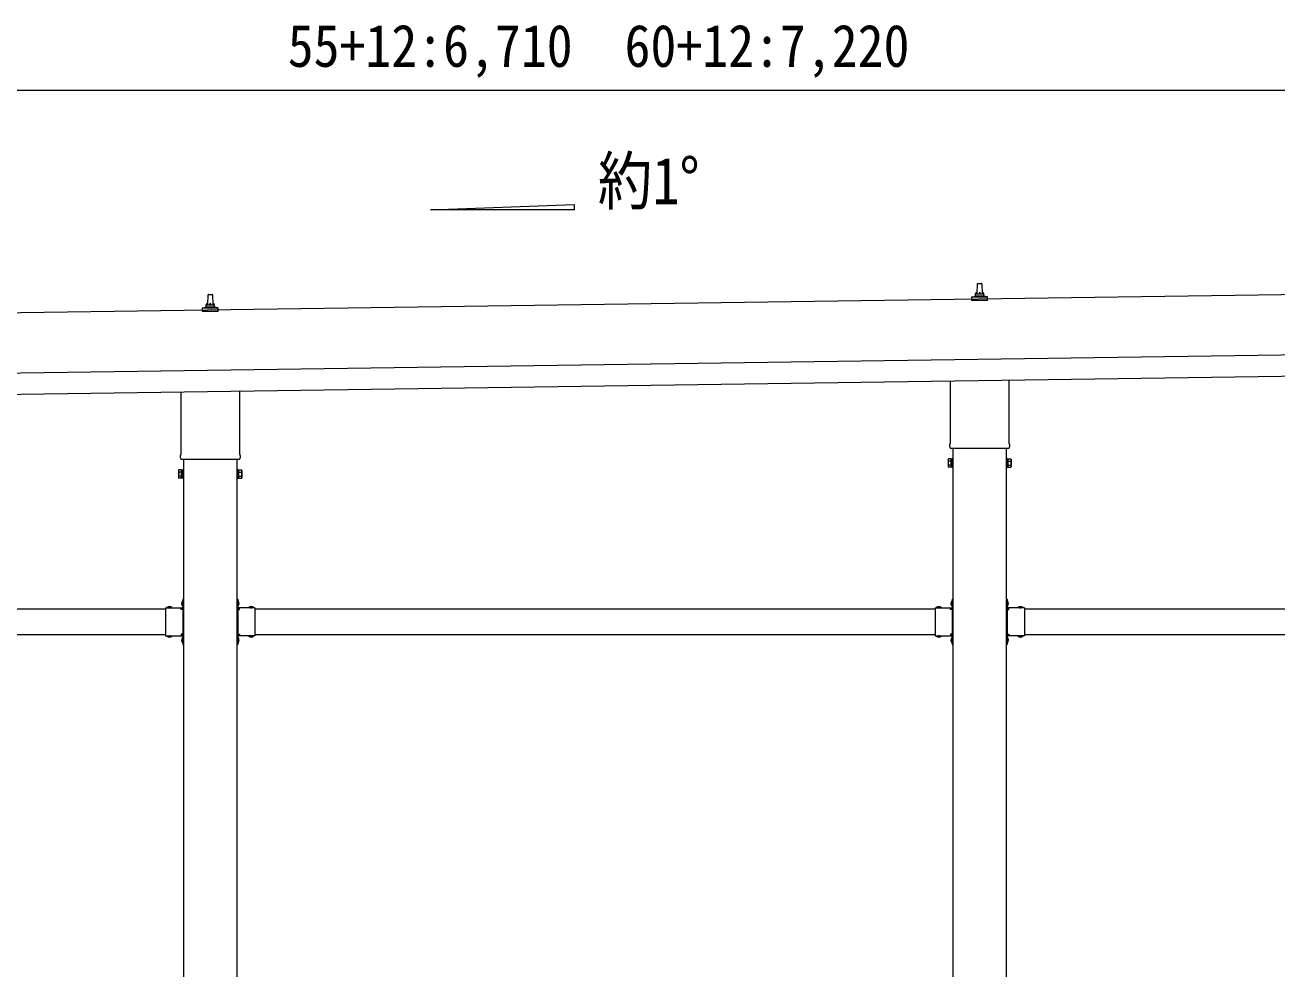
# Model space of a CAD drawing. Units: millimetres, scale not verified. Extents: x -88263 to 14131, y -29850 to 9646.
# Drawn here: x 3180 to 6109, y 1505 to 3715 of the extents above; entities that cross this region are included whole.
import ezdxf
from ezdxf.enums import TextEntityAlignment as Align

# ---------------------------------------------------------------- set-up
doc = ezdxf.new("R2010")
doc.units = ezdxf.units.MM
doc.header["$LTSCALE"] = 50
doc.linetypes.add('USER8', pattern=[4, 3, -1])
for name, color, linetype, lineweight in [('0-2_建具', 4, 'Continuous', 9), ('0-4_設備', 7, 'Continuous', 9), ('0-6_手摺', 5, 'Continuous', 5)]:
    doc.layers.add(name, color=color, linetype=linetype, lineweight=lineweight)
doc.styles.add('ＭＳ ゴシック', font='')
doc.styles.get('ＭＳ ゴシック').set_extended_font_data('MS Gothic')

msp = doc.modelspace()

# ---------------------------------------------------------------- linework, layer by layer
at = {"layer": '0-2_建具'}
for p, q in [((5407.14, 3085.47), (5407.87, 3108.99)), ((5408.87, 3109.97), (5417.42, 3109.97)), ((5418.42, 3108.99), (5419.14, 3085.47)), ((6555.38, 3088.94), (1190.69, 3012.3)), ((3607.14, 3059.75), (3607.87, 3083.28)), ((3608.87, 3084.25), (3617.42, 3084.25)), ((3618.42, 3083.28), (3619.14, 3059.75)), ((5394.89, 3069.97), (5394.89, 3077.68)), ((5395.28, 3078.47), (5431.01, 3078.47)), ((5395.66, 3078.65), (5402.38, 3080.28)), ((5402.76, 3080.47), (5423.53, 3080.47)), ((5403.14, 3081.25), (5403.14, 3085.47)), ((5404.14, 3085.47), (5422.14, 3085.47)), ((5423.14, 3081.25), (5423.14, 3085.47)), ((5430.63, 3078.65), (5423.91, 3080.28)), ((5431.39, 3069.97), (5431.39, 3077.68)), ((3594.89, 3044.25), (3594.89, 3051.97)), ((3595.28, 3052.75), (3631.01, 3052.75)), ((3595.66, 3052.94), (3602.38, 3054.57)), ((3602.76, 3054.75), (3623.53, 3054.75)), ((3603.14, 3055.54), (3603.14, 3059.75)), ((3604.14, 3059.75), (3622.14, 3059.75)), ((3623.14, 3055.54), (3623.14, 3059.75)), ((3630.63, 3052.94), (3623.91, 3054.57)), ((3631.39, 3044.25), (3631.39, 3051.97)), ((5431.39, 3069.97), (5394.89, 3069.97)), ((3631.39, 3044.25), (3594.89, 3044.25)), ((1192.69, 2872.31), (6557.38, 2948.95)), ((1193.4, 2822.32), (6558.09, 2898.96)), ((5344.84, 2735.98), (5344.84, 2881.63)), ((5481.44, 2883.58), (5481.44, 2735.98)), ((3544.84, 2710.26), (3544.84, 2855.91)), ((3681.44, 2857.86), (3681.44, 2710.26)), ((5343.14, 2727.21), (5343.14, 2732.71)), ((5483.14, 2732.71), (5483.14, 2727.21)), ((3543.14, 2701.49), (3543.14, 2706.99)), ((3681.08, 2697.99), (3545.21, 2697.99)), ((3550.64, 2697.99), (3550.64, -180.22)), ((3675.64, -180.22), (3675.64, 2697.99)), ((3683.14, 2706.99), (3683.14, 2701.49)), ((5339.14, 2697.71), (5339.9, 2699.02)), ((5339.14, 2697.71), (5339.14, 2680.71)), ((5346.14, 2699.02), (5339.9, 2699.02)), ((5481.08, 2723.71), (5345.21, 2723.71)), ((5346.14, 2679.39), (5346.14, 2699.02)), ((5346.14, 2698.41), (5348.64, 2698.41)), ((5346.14, 2680.01), (5346.14, 2698.41)), ((5348.64, 2699.71), (5350.64, 2699.71)), ((5348.64, 2678.71), (5348.64, 2699.71)), ((5350.64, 2723.71), (5350.64, -180.22)), ((5350.64, 2699.71), (5350.64, 2678.71)), ((5475.64, -180.22), (5475.64, 2723.71)), ((5475.64, 2699.71), (5475.64, 2678.71)), ((5477.64, 2699.71), (5475.64, 2699.71)), ((5477.64, 2678.71), (5477.64, 2699.71)), ((5480.14, 2698.41), (5477.64, 2698.41)), ((5480.14, 2699.02), (5486.39, 2699.02)), ((5480.14, 2679.39), (5480.14, 2699.02)), ((5480.14, 2680.01), (5480.14, 2698.41)), ((5487.14, 2697.71), (5486.39, 2699.02)), ((5487.14, 2697.71), (5487.14, 2680.71)), ((3539.14, 2671.99), (3539.9, 2673.31)), ((3539.14, 2671.99), (3539.14, 2654.99)), ((3546.14, 2673.31), (3539.9, 2673.31)), ((3546.14, 2668.4), (3539.9, 2668.4)), ((3546.14, 2653.68), (3546.14, 2673.31)), ((3546.14, 2672.69), (3548.64, 2672.69)), ((3546.14, 2654.29), (3546.14, 2672.69)), ((3548.64, 2673.99), (3550.64, 2673.99)), ((3548.64, 2652.99), (3548.64, 2673.99)), ((3550.64, 2673.99), (3550.64, 2652.99)), ((3675.64, 2673.99), (3675.64, 2652.99)), ((3677.64, 2673.99), (3675.64, 2673.99)), ((3677.64, 2652.99), (3677.64, 2673.99)), ((3680.14, 2672.69), (3677.64, 2672.69)), ((3680.14, 2673.31), (3686.39, 2673.31)), ((3680.14, 2653.68), (3680.14, 2673.31)), ((3680.14, 2654.29), (3680.14, 2672.69)), ((3680.14, 2668.4), (3686.39, 2668.4)), ((3687.14, 2671.99), (3686.39, 2673.31)), ((3687.14, 2671.99), (3687.14, 2654.99)), ((5339.14, 2680.71), (5339.9, 2679.39)), ((5346.14, 2694.11), (5339.9, 2694.11)), ((5346.14, 2684.3), (5339.9, 2684.3)), ((5346.14, 2679.39), (5339.9, 2679.39)), ((5348.64, 2680.01), (5346.14, 2680.01)), ((5350.64, 2678.71), (5348.64, 2678.71)), ((5475.64, 2678.71), (5477.64, 2678.71)), ((5477.64, 2680.01), (5480.14, 2680.01)), ((5480.14, 2694.11), (5486.39, 2694.11)), ((5480.14, 2684.3), (5486.39, 2684.3)), ((5480.14, 2679.39), (5486.39, 2679.39)), ((5487.14, 2680.71), (5486.39, 2679.39)), ((3539.14, 2654.99), (3539.9, 2653.68)), ((3546.14, 2658.58), (3539.9, 2658.58)), ((3546.14, 2653.68), (3539.9, 2653.68)), ((3548.64, 2654.29), (3546.14, 2654.29)), ((3550.64, 2652.99), (3548.64, 2652.99)), ((3675.64, 2652.99), (3677.64, 2652.99)), ((3677.64, 2654.29), (3680.14, 2654.29)), ((3680.14, 2658.58), (3686.39, 2658.58)), ((3680.14, 2653.68), (3686.39, 2653.68)), ((3687.14, 2654.99), (3686.39, 2653.68)), ((1917.64, 2347.78), (3508.64, 2347.78)), ((3508.64, 2350.78), (3548.64, 2350.78)), ((3508.64, 2350.78), (3508.64, 2284.78)), ((3511.74, 2351.29), (3523.54, 2351.29)), ((3511.74, 2351.29), (3511.74, 2350.78)), ((3511.74, 2350.78), (3523.54, 2350.78)), ((3523.54, 2351.29), (3523.54, 2350.78)), ((3544.64, 2348.78), (3548.64, 2348.78)), ((3544.64, 2346.78), (3544.64, 2348.78)), ((3544.64, 2347.78), (3550.14, 2347.78)), ((3548.64, 2346.78), (3544.64, 2346.78)), ((3548.14, 2366.68), (3548.14, 2354.88)), ((3548.14, 2366.68), (3548.64, 2366.68)), ((3548.14, 2354.88), (3548.64, 2354.88)), ((3548.64, 2370.78), (3548.64, 2350.78)), ((3548.64, 2370.78), (3550.64, 2370.78)), ((3548.64, 2366.68), (3548.64, 2354.88)), ((3550.64, 2363.78), (3548.64, 2363.78)), ((3550.64, 2357.78), (3548.64, 2357.78)), ((3548.64, 2346.78), (3548.64, 2288.78)), ((3550.14, 2347.78), (3550.14, 2287.78)), ((3550.64, 2370.78), (3550.64, 2350.78)), ((3675.64, 2370.78), (3675.64, 2350.78)), ((3677.64, 2370.78), (3675.64, 2370.78)), ((3675.64, 2363.78), (3677.64, 2363.78)), ((3675.64, 2357.78), (3677.64, 2357.78)), ((3676.14, 2347.78), (3676.14, 2287.78)), ((3681.64, 2347.78), (3676.14, 2347.78)), ((3677.64, 2370.78), (3677.64, 2350.78)), ((3677.64, 2366.68), (3677.64, 2354.88)), ((3678.15, 2366.68), (3677.64, 2366.68)), ((3678.15, 2354.88), (3677.64, 2354.88)), ((3717.64, 2350.78), (3677.64, 2350.78)), ((3681.64, 2348.78), (3677.64, 2348.78)), ((3677.64, 2346.78), (3681.64, 2346.78)), ((3677.64, 2346.78), (3677.64, 2288.78)), ((3678.15, 2366.68), (3678.15, 2354.88)), ((3681.64, 2346.78), (3681.64, 2348.78)), ((3702.74, 2351.29), (3702.74, 2350.78)), ((3714.54, 2351.29), (3702.74, 2351.29)), ((3714.54, 2350.78), (3702.74, 2350.78)), ((3714.54, 2351.29), (3714.54, 2350.78)), ((3717.64, 2350.78), (3717.64, 2284.78)), ((3717.64, 2347.78), (5308.64, 2347.78)), ((5308.64, 2350.78), (5348.64, 2350.78)), ((5308.64, 2350.78), (5308.64, 2284.78)), ((5311.74, 2351.29), (5323.54, 2351.29)), ((5311.74, 2351.29), (5311.74, 2350.78)), ((5311.74, 2350.78), (5323.54, 2350.78)), ((5323.54, 2351.29), (5323.54, 2350.78)), ((5344.64, 2348.78), (5348.64, 2348.78)), ((5344.64, 2346.78), (5344.64, 2348.78)), ((5344.64, 2347.78), (5350.14, 2347.78)), ((5348.64, 2346.78), (5344.64, 2346.78)), ((5348.14, 2366.68), (5348.14, 2354.88)), ((5348.14, 2366.68), (5348.64, 2366.68)), ((5348.14, 2354.88), (5348.64, 2354.88)), ((5348.64, 2370.78), (5348.64, 2350.78)), ((5348.64, 2370.78), (5350.64, 2370.78)), ((5348.64, 2366.68), (5348.64, 2354.88)), ((5350.64, 2363.78), (5348.64, 2363.78)), ((5350.64, 2357.78), (5348.64, 2357.78)), ((5348.64, 2346.78), (5348.64, 2288.78)), ((5350.14, 2347.78), (5350.14, 2287.78)), ((5350.64, 2370.78), (5350.64, 2350.78)), ((5475.64, 2370.78), (5475.64, 2350.78)), ((5477.64, 2370.78), (5475.64, 2370.78)), ((5475.64, 2363.78), (5477.64, 2363.78)), ((5475.64, 2357.78), (5477.64, 2357.78)), ((5476.14, 2347.78), (5476.14, 2287.78)), ((5481.64, 2347.78), (5476.14, 2347.78)), ((5477.64, 2370.78), (5477.64, 2350.78)), ((5477.64, 2366.68), (5477.64, 2354.88)), ((5478.15, 2366.68), (5477.64, 2366.68)), ((5478.15, 2354.88), (5477.64, 2354.88)), ((5517.64, 2350.78), (5477.64, 2350.78)), ((5481.64, 2348.78), (5477.64, 2348.78)), ((5477.64, 2346.78), (5481.64, 2346.78)), ((5477.64, 2346.78), (5477.64, 2288.78)), ((5478.15, 2366.68), (5478.15, 2354.88)), ((5481.64, 2346.78), (5481.64, 2348.78)), ((5502.74, 2351.29), (5502.74, 2350.78)), ((5514.54, 2351.29), (5502.74, 2351.29)), ((5514.54, 2350.78), (5502.74, 2350.78)), ((5514.54, 2351.29), (5514.54, 2350.78)), ((5517.64, 2350.78), (5517.64, 2284.78)), ((5517.64, 2347.78), (7108.64, 2347.78)), ((1917.64, 2287.78), (3508.64, 2287.78)), ((3508.64, 2284.78), (3548.64, 2284.78)), ((3511.74, 2284.78), (3523.54, 2284.78)), ((3511.74, 2284.27), (3511.74, 2284.78)), ((3523.54, 2284.27), (3523.54, 2284.78)), ((3544.64, 2288.78), (3544.64, 2286.78)), ((3548.64, 2288.78), (3544.64, 2288.78)), ((3544.64, 2287.78), (3550.14, 2287.78)), ((3548.64, 2286.78), (3544.64, 2286.78)), ((3548.64, 2284.78), (3548.64, 2264.78)), ((3550.64, 2284.78), (3550.64, 2264.78)), ((3675.64, 2284.78), (3675.64, 2264.78)), ((3681.64, 2287.78), (3676.14, 2287.78)), ((3677.64, 2288.78), (3681.64, 2288.78)), ((3677.64, 2286.78), (3681.64, 2286.78)), ((3717.64, 2284.78), (3677.64, 2284.78)), ((3677.64, 2284.78), (3677.64, 2264.78)), ((3681.64, 2288.78), (3681.64, 2286.78)), ((3714.54, 2284.78), (3702.74, 2284.78)), ((3702.74, 2284.27), (3702.74, 2284.78)), ((3714.54, 2284.27), (3714.54, 2284.78)), ((3717.64, 2287.78), (5308.64, 2287.78)), ((5308.64, 2284.78), (5348.64, 2284.78)), ((5311.74, 2284.78), (5323.54, 2284.78)), ((5311.74, 2284.27), (5311.74, 2284.78)), ((5323.54, 2284.27), (5323.54, 2284.78)), ((5344.64, 2288.78), (5344.64, 2286.78)), ((5348.64, 2288.78), (5344.64, 2288.78)), ((5344.64, 2287.78), (5350.14, 2287.78)), ((5348.64, 2286.78), (5344.64, 2286.78)), ((5348.64, 2284.78), (5348.64, 2264.78)), ((5350.64, 2284.78), (5350.64, 2264.78)), ((5475.64, 2284.78), (5475.64, 2264.78)), ((5481.64, 2287.78), (5476.14, 2287.78)), ((5477.64, 2288.78), (5481.64, 2288.78)), ((5477.64, 2286.78), (5481.64, 2286.78)), ((5517.64, 2284.78), (5477.64, 2284.78)), ((5477.64, 2284.78), (5477.64, 2264.78)), ((5481.64, 2288.78), (5481.64, 2286.78)), ((5514.54, 2284.78), (5502.74, 2284.78)), ((5502.74, 2284.27), (5502.74, 2284.78)), ((5514.54, 2284.27), (5514.54, 2284.78)), ((5517.64, 2287.78), (7108.64, 2287.78)), ((3511.74, 2284.27), (3523.54, 2284.27)), ((3548.14, 2280.68), (3548.14, 2268.88)), ((3548.14, 2280.68), (3548.64, 2280.68)), ((3548.14, 2268.88), (3548.64, 2268.88)), ((3548.64, 2280.68), (3548.64, 2268.88)), ((3550.64, 2277.78), (3548.64, 2277.78)), ((3550.64, 2271.78), (3548.64, 2271.78)), ((3548.64, 2264.78), (3550.64, 2264.78)), ((3675.64, 2277.78), (3677.64, 2277.78)), ((3675.64, 2271.78), (3677.64, 2271.78)), ((3677.64, 2264.78), (3675.64, 2264.78)), ((3677.64, 2280.68), (3677.64, 2268.88)), ((3678.15, 2280.68), (3677.64, 2280.68)), ((3678.15, 2268.88), (3677.64, 2268.88)), ((3678.15, 2280.68), (3678.15, 2268.88)), ((3714.54, 2284.27), (3702.74, 2284.27)), ((5311.74, 2284.27), (5323.54, 2284.27)), ((5348.14, 2280.68), (5348.14, 2268.88)), ((5348.14, 2280.68), (5348.64, 2280.68)), ((5348.14, 2268.88), (5348.64, 2268.88)), ((5348.64, 2280.68), (5348.64, 2268.88)), ((5350.64, 2277.78), (5348.64, 2277.78)), ((5350.64, 2271.78), (5348.64, 2271.78)), ((5348.64, 2264.78), (5350.64, 2264.78)), ((5475.64, 2277.78), (5477.64, 2277.78)), ((5475.64, 2271.78), (5477.64, 2271.78)), ((5477.64, 2264.78), (5475.64, 2264.78)), ((5477.64, 2280.68), (5477.64, 2268.88)), ((5478.15, 2280.68), (5477.64, 2280.68)), ((5478.15, 2268.88), (5477.64, 2268.88)), ((5478.15, 2280.68), (5478.15, 2268.88)), ((5514.54, 2284.27), (5502.74, 2284.27))]:
    msp.add_line(p, q, dxfattribs=at)
at = {"layer": '0-2_建具', "linetype": 'USER8'}
for p, q in [((3515.14, 2353.39), (3516.5, 2350.61)), ((3516.5, 2350.61), (3517.64, 2350)), ((3518.79, 2350.61), (3517.64, 2350)), ((3520.14, 2353.39), (3518.79, 2350.61)), ((3546.03, 2363.28), (3548.81, 2361.92)), ((3546.03, 2358.28), (3548.81, 2359.63)), ((3548.81, 2361.92), (3549.42, 2360.78)), ((3548.81, 2359.63), (3549.42, 2360.78)), ((3677.48, 2361.92), (3676.87, 2360.78)), ((3677.48, 2359.63), (3676.87, 2360.78)), ((3680.26, 2363.28), (3677.48, 2361.92)), ((3680.26, 2358.28), (3677.48, 2359.63)), ((3706.14, 2353.39), (3707.5, 2350.61)), ((3707.5, 2350.61), (3708.64, 2350)), ((3709.79, 2350.61), (3708.64, 2350)), ((3711.14, 2353.39), (3709.79, 2350.61)), ((5315.14, 2353.39), (5316.5, 2350.61)), ((5316.5, 2350.61), (5317.64, 2350)), ((5318.79, 2350.61), (5317.64, 2350)), ((5320.14, 2353.39), (5318.79, 2350.61)), ((5346.03, 2363.28), (5348.81, 2361.92)), ((5346.03, 2358.28), (5348.81, 2359.63)), ((5348.81, 2361.92), (5349.42, 2360.78)), ((5348.81, 2359.63), (5349.42, 2360.78)), ((5477.48, 2361.92), (5476.87, 2360.78)), ((5477.48, 2359.63), (5476.87, 2360.78)), ((5480.26, 2363.28), (5477.48, 2361.92)), ((5480.26, 2358.28), (5477.48, 2359.63)), ((5506.14, 2353.39), (5507.5, 2350.61)), ((5507.5, 2350.61), (5508.64, 2350)), ((5509.79, 2350.61), (5508.64, 2350)), ((5511.14, 2353.39), (5509.79, 2350.61)), ((3515.14, 2282.17), (3516.5, 2284.94)), ((3516.5, 2284.94), (3517.64, 2285.55)), ((3518.79, 2284.94), (3517.64, 2285.55)), ((3520.14, 2282.17), (3518.79, 2284.94)), ((3706.14, 2282.17), (3707.5, 2284.94)), ((3707.5, 2284.94), (3708.64, 2285.55)), ((3709.79, 2284.94), (3708.64, 2285.55)), ((3711.14, 2282.17), (3709.79, 2284.94)), ((5315.14, 2282.17), (5316.5, 2284.94)), ((5316.5, 2284.94), (5317.64, 2285.55)), ((5318.79, 2284.94), (5317.64, 2285.55)), ((5320.14, 2282.17), (5318.79, 2284.94)), ((5506.14, 2282.17), (5507.5, 2284.94)), ((5507.5, 2284.94), (5508.64, 2285.55)), ((5509.79, 2284.94), (5508.64, 2285.55)), ((5511.14, 2282.17), (5509.79, 2284.94)), ((3546.03, 2277.28), (3548.81, 2275.92)), ((3546.03, 2272.28), (3548.81, 2273.63)), ((3548.81, 2275.92), (3549.42, 2274.78)), ((3548.81, 2273.63), (3549.42, 2274.78)), ((3677.48, 2275.92), (3676.87, 2274.78)), ((3677.48, 2273.63), (3676.87, 2274.78)), ((3680.26, 2277.28), (3677.48, 2275.92)), ((3680.26, 2272.28), (3677.48, 2273.63)), ((5346.03, 2277.28), (5348.81, 2275.92)), ((5346.03, 2272.28), (5348.81, 2273.63)), ((5348.81, 2275.92), (5349.42, 2274.78)), ((5348.81, 2273.63), (5349.42, 2274.78)), ((5477.48, 2275.92), (5476.87, 2274.78)), ((5477.48, 2273.63), (5476.87, 2274.78)), ((5480.26, 2277.28), (5477.48, 2275.92)), ((5480.26, 2272.28), (5477.48, 2273.63))]:
    msp.add_line(p, q, dxfattribs=at)
at = {"layer": '0-2_建具'}
for centre, radius, start, end in [((5408.87, 3108.97), 1, 90, 178.60509), ((5417.42, 3108.97), 1, 1.39491, 90), ((3608.87, 3083.25), 1, 90, 178.60509), ((3617.42, 3083.25), 1, 1.39491, 90), ((5395.89, 3077.68), 1, 103.62699, 180), ((5402.14, 3081.25), 1, 283.62699, 0), ((5407.23, 3084.83), 4.13, 90, 171.17633), ((5404.14, 3084.47), 1, 90, 180), ((5416.48, 3085.47), 4.83, 133.60282, 180), ((5409.81, 3085.47), 4.83, 0, 46.39718), ((5419.06, 3084.83), 4.13, 8.82367, 90), ((5422.14, 3084.47), 1, 0, 90), ((5424.14, 3081.25), 1, 180, 256.37301), ((5430.39, 3077.68), 1, 0, 76.37301), ((3595.89, 3051.97), 1, 103.62699, 180), ((3602.14, 3055.54), 1, 283.62699, 0), ((3607.23, 3059.12), 4.13, 90, 171.17633), ((3604.14, 3058.75), 1, 90, 180), ((3616.48, 3059.75), 4.83, 133.60282, 180), ((3609.81, 3059.75), 4.83, 0, 46.39718), ((3619.06, 3059.12), 4.13, 8.82367, 90), ((3622.14, 3058.75), 1, 0, 90), ((3624.14, 3055.54), 1, 180, 256.37301), ((3630.39, 3051.97), 1, 0, 76.37301), ((5347.14, 2732.71), 4, 125.09963, 180), ((5347.14, 2727.21), 4, 180, 194.47751), ((5347.14, 2727.21), 4, 194.47751, 241.04498), ((5479.14, 2727.21), 4, 298.95502, 345.52249), ((5479.14, 2732.71), 4, 0, 54.90037), ((5479.14, 2727.21), 4, 345.52249, 360), ((3547.14, 2706.99), 4, 125.09963, 180), ((3547.14, 2701.49), 4, 180, 194.47751), ((3547.14, 2701.49), 4, 194.47751, 241.04498), ((3679.14, 2701.49), 4, 298.95502, 345.52249), ((3679.14, 2706.99), 4, 0, 54.90037), ((3679.14, 2701.49), 4, 345.52249, 360), ((5343.49, 2696.57), 4.34, 145.61575, 214.38425), ((5482.8, 2696.57), 4.34, 325.61575, 34.38425), ((3543.49, 2670.85), 4.34, 145.61575, 214.38425), ((3555.39, 2663.49), 16.24, 162.41205, 197.58795), ((3670.9, 2663.49), 16.24, 342.41205, 17.58795), ((3682.8, 2670.85), 4.34, 325.61575, 34.38425), ((5343.49, 2681.84), 4.34, 145.61575, 214.38425), ((5355.39, 2689.21), 16.24, 162.41205, 197.58795), ((5470.9, 2689.21), 16.24, 342.41205, 17.58795), ((5482.8, 2681.84), 4.34, 325.61575, 34.38425), ((3543.49, 2656.13), 4.34, 145.61575, 214.38425), ((3682.8, 2656.13), 4.34, 325.61575, 34.38425), ((3517.64, 2345.55), 8.23, 44.2189, 135.7811), ((3553.88, 2360.78), 8.23, 134.2189, 225.7811), ((3548.64, 2350.78), 2, 270, 0), ((3677.64, 2350.78), 2, 180, 270), ((3672.41, 2360.78), 8.23, 314.2189, 45.7811), ((3708.64, 2345.55), 8.23, 44.2189, 135.7811), ((5317.64, 2345.55), 8.23, 44.2189, 135.7811), ((5353.88, 2360.78), 8.23, 134.2189, 225.7811), ((5348.64, 2350.78), 2, 270, 0), ((5477.64, 2350.78), 2, 180, 270), ((5472.41, 2360.78), 8.23, 314.2189, 45.7811), ((5508.64, 2345.55), 8.23, 44.2189, 135.7811), ((3548.64, 2284.78), 2, 0, 90), ((3677.64, 2284.78), 2, 90, 180), ((5348.64, 2284.78), 2, 0, 90), ((5477.64, 2284.78), 2, 90, 180), ((3517.64, 2290.01), 8.23, 224.2189, 315.7811), ((3553.88, 2274.78), 8.23, 134.2189, 225.7811), ((3672.41, 2274.78), 8.23, 314.2189, 45.7811), ((3708.64, 2290.01), 8.23, 224.2189, 315.7811), ((5317.64, 2290.01), 8.23, 224.2189, 315.7811), ((5353.88, 2274.78), 8.23, 134.2189, 225.7811), ((5472.41, 2274.78), 8.23, 314.2189, 45.7811), ((5508.64, 2290.01), 8.23, 224.2189, 315.7811)]:
    msp.add_arc(centre, radius, start, end, dxfattribs=at)
at = {"layer": '0-4_設備', "color": 4}
msp.add_lwpolyline([(4128.1, 3282.08), (4464.1, 3294.5), (4464.1, 3282.08)], close=True, dxfattribs=at)
at = {"layer": '0-6_手摺', "color": 6, "lineweight": 9}
msp.add_line((1159.41, 3562.01), (7868.76, 3562.01), dxfattribs=at)

# ---------------------------------------------------------------- texts
at = {"layer": '0-4_設備', "style": 'ＭＳ ゴシック', "width": 0.85}
msp.add_text('約1°', height=110, dxfattribs=at).set_placement((4519.78, 3261.86), align=Align.BOTTOM_LEFT)
at = {"layer": '0-6_手摺', "color": 7, "style": 'ＭＳ ゴシック', "width": 0.9}
msp.add_text('55+12:6,710\u300060+12:7,220', height=98.97, dxfattribs=at).set_placement((3794.28, 3587.01), align=Align.BOTTOM_LEFT)

doc.saveas('drawing.dxf')
